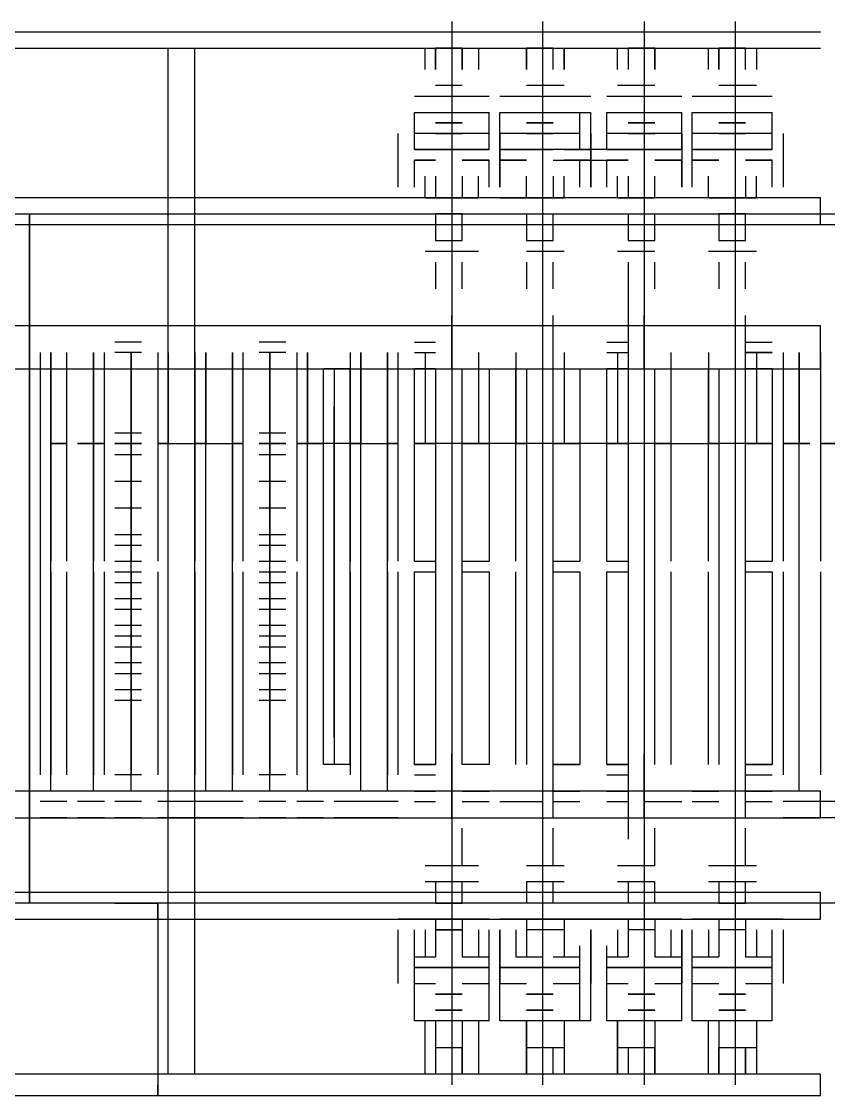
# Model space of a CAD drawing. Header units: millimetres. Extents: x 5 to 415, y 48 to 251.
# Drawn here: x 320.861 to 323.524, y 190.853 to 194.398 of the extents above; entities that cross this region are included whole.
import ezdxf

# ---------------------------------------------------------------- set-up
doc = ezdxf.new("R2010")
doc.units = ezdxf.units.MM
doc.layers.add('P', color=7, linetype='Continuous')

msp = doc.modelspace()

# ---------------------------------------------------------------- linework, layer by layer
at = {"layer": 'P'}
for points in [[(322.28, 194.398), (322.28, 190.888)], [(322.58, 194.398), (322.58, 190.888)], [(322.915, 194.398), (322.915, 190.888)], [(323.215, 194.398), (323.215, 190.888)], [(323.497, 194.363), (319.264, 194.363)], [(319.264, 194.31), (323.497, 194.31)], [(321.345, 190.923), (321.345, 194.31)], [(321.433, 190.923), (321.433, 194.31)], [(322.192, 194.239), (322.192, 194.31)], [(322.192, 194.239), (322.192, 194.31)], [(322.227, 194.31), (322.227, 194.239)], [(322.315, 194.31), (322.227, 194.31)], [(322.227, 194.31), (322.227, 194.239)], [(322.227, 194.239), (322.227, 194.31)], [(322.315, 194.239), (322.315, 194.31)], [(322.315, 194.239), (322.315, 194.31)], [(322.315, 194.239), (322.315, 194.31)], [(322.315, 194.31), (322.315, 194.239)], [(322.368, 194.31), (322.368, 194.239)], [(322.527, 194.31), (322.527, 194.239)], [(322.615, 194.31), (322.527, 194.31)], [(322.527, 194.31), (322.527, 194.239)], [(322.527, 194.239), (322.527, 194.31)], [(322.527, 194.239), (322.527, 194.31)], [(322.527, 194.239), (322.527, 194.31)], [(322.615, 194.239), (322.615, 194.31)], [(322.615, 194.239), (322.615, 194.31)], [(322.651, 194.239), (322.651, 194.31)], [(322.651, 194.31), (322.651, 194.239)], [(322.651, 194.31), (322.651, 194.239)], [(322.827, 194.239), (322.827, 194.31)], [(322.827, 194.239), (322.827, 194.31)], [(322.827, 194.239), (322.827, 194.31)], [(322.862, 194.31), (322.862, 194.239)], [(322.95, 194.31), (322.862, 194.31)], [(322.862, 194.31), (322.862, 194.239)], [(322.95, 194.239), (322.95, 194.31)], [(322.95, 194.239), (322.95, 194.31)], [(322.95, 194.239), (322.95, 194.31)], [(322.95, 194.31), (322.95, 194.239)], [(322.95, 194.31), (322.95, 194.239)], [(323.127, 194.239), (323.127, 194.31)], [(323.162, 194.31), (323.162, 194.239)], [(323.25, 194.31), (323.162, 194.31)], [(323.162, 194.31), (323.162, 194.239)], [(323.162, 194.239), (323.162, 194.31)], [(323.162, 194.239), (323.162, 194.31)], [(323.25, 194.239), (323.25, 194.31)], [(323.25, 194.239), (323.25, 194.31)], [(323.25, 194.239), (323.25, 194.31)], [(323.286, 194.31), (323.286, 194.239)], [(323.286, 194.31), (323.286, 194.239)], [(322.315, 194.187), (322.227, 194.187)], [(322.651, 194.187), (322.527, 194.187)], [(322.95, 194.187), (322.827, 194.187)], [(323.286, 194.187), (323.162, 194.187)], [(322.157, 194.151), (322.404, 194.151)], [(322.439, 194.151), (322.739, 194.151)], [(322.792, 194.151), (323.039, 194.151)], [(323.074, 194.151), (323.338, 194.151)], [(322.157, 193.975), (322.157, 194.098)], [(322.157, 193.975), (322.157, 194.098)], [(322.157, 194.098), (322.404, 194.098)], [(322.404, 193.975), (322.404, 194.098)], [(322.404, 193.975), (322.404, 194.098)], [(322.439, 193.975), (322.439, 194.098)], [(322.439, 193.975), (322.439, 194.098)], [(322.439, 194.098), (322.739, 194.098)], [(322.703, 193.975), (322.703, 194.098)], [(322.739, 193.975), (322.739, 194.098)], [(322.739, 193.975), (322.739, 194.098)], [(322.792, 193.975), (322.792, 194.098)], [(322.792, 194.098), (323.039, 194.098)], [(323.039, 193.975), (323.039, 194.098)], [(323.039, 193.975), (323.039, 194.098)], [(323.074, 193.975), (323.074, 194.098)], [(323.074, 193.975), (323.074, 194.098)], [(323.074, 194.098), (323.338, 194.098)], [(323.338, 193.975), (323.338, 194.098)], [(323.338, 193.975), (323.338, 194.098)], [(322.227, 194.063), (322.315, 194.063)], [(322.227, 194.063), (322.315, 194.063)], [(322.315, 194.063), (322.227, 194.063)], [(322.527, 194.063), (322.615, 194.063)], [(322.527, 194.063), (322.615, 194.063)], [(322.615, 194.063), (322.527, 194.063)], [(322.862, 194.063), (322.95, 194.063)], [(322.862, 194.063), (322.95, 194.063)], [(322.95, 194.063), (322.862, 194.063)], [(323.162, 194.063), (323.25, 194.063)], [(323.162, 194.063), (323.25, 194.063)], [(323.25, 194.063), (323.162, 194.063)], [(322.104, 193.851), (322.104, 194.028)], [(322.227, 194.028), (322.157, 194.028)], [(322.315, 194.028), (322.227, 194.028)], [(322.227, 194.028), (322.315, 194.028)], [(322.404, 194.028), (322.315, 194.028)], [(322.439, 193.851), (322.439, 194.028)], [(322.527, 194.028), (322.439, 194.028)], [(322.439, 194.028), (322.439, 193.851)], [(322.615, 194.028), (322.527, 194.028)], [(322.527, 194.028), (322.615, 194.028)], [(322.703, 194.028), (322.615, 194.028)], [(322.739, 193.851), (322.739, 194.028)], [(322.739, 194.028), (322.739, 193.851)], [(322.862, 194.028), (322.792, 194.028)], [(322.95, 194.028), (322.862, 194.028)], [(322.862, 194.028), (322.95, 194.028)], [(323.039, 194.028), (322.95, 194.028)], [(323.039, 194.028), (323.039, 193.851)], [(323.074, 193.851), (323.074, 194.028)], [(323.162, 194.028), (323.074, 194.028)], [(323.25, 194.028), (323.162, 194.028)], [(323.162, 194.028), (323.25, 194.028)], [(323.338, 194.028), (323.25, 194.028)], [(323.374, 194.028), (323.374, 193.851)], [(322.157, 193.975), (322.227, 193.975)], [(322.227, 193.975), (322.157, 193.975)], [(322.315, 193.975), (322.227, 193.975)], [(322.227, 193.975), (322.315, 193.975)], [(322.315, 193.975), (322.404, 193.975)], [(322.404, 193.975), (322.315, 193.975)], [(322.439, 193.975), (322.527, 193.975)], [(322.527, 193.975), (322.439, 193.975)], [(322.615, 193.975), (322.527, 193.975)], [(322.527, 193.975), (322.615, 193.975)], [(322.739, 193.975), (322.615, 193.975)], [(322.651, 193.975), (322.739, 193.975)], [(322.862, 193.975), (322.739, 193.975)], [(322.792, 193.975), (322.862, 193.975)], [(322.95, 193.975), (322.862, 193.975)], [(322.862, 193.975), (322.95, 193.975)], [(322.95, 193.975), (323.039, 193.975)], [(323.039, 193.975), (322.95, 193.975)], [(323.074, 193.975), (323.162, 193.975)], [(323.162, 193.975), (323.074, 193.975)], [(323.25, 193.975), (323.162, 193.975)], [(323.162, 193.975), (323.25, 193.975)], [(323.25, 193.975), (323.338, 193.975)], [(323.338, 193.975), (323.25, 193.975)], [(322.157, 193.851), (322.157, 193.94)], [(322.157, 193.851), (322.157, 193.94)], [(322.157, 193.94), (322.227, 193.94)], [(322.227, 193.94), (322.157, 193.94)], [(322.315, 193.94), (322.404, 193.94)], [(322.404, 193.94), (322.315, 193.94)], [(322.404, 193.851), (322.404, 193.94)], [(322.404, 193.851), (322.404, 193.94)], [(322.439, 193.851), (322.439, 193.94)], [(322.439, 193.851), (322.439, 193.94)], [(322.439, 193.94), (322.527, 193.94)], [(322.527, 193.94), (322.439, 193.94)], [(322.615, 193.94), (322.739, 193.94)], [(322.739, 193.94), (322.651, 193.94)], [(322.703, 193.851), (322.703, 193.94)], [(322.739, 193.851), (322.739, 193.94)], [(322.739, 193.94), (322.862, 193.94)], [(322.739, 193.851), (322.739, 193.94)], [(322.792, 193.851), (322.792, 193.94)], [(322.862, 193.94), (322.792, 193.94)], [(322.95, 193.94), (323.039, 193.94)], [(323.039, 193.94), (322.95, 193.94)], [(323.039, 193.851), (323.039, 193.94)], [(323.039, 193.851), (323.039, 193.94)], [(323.074, 193.851), (323.074, 193.94)], [(323.074, 193.851), (323.074, 193.94)], [(323.074, 193.94), (323.162, 193.94)], [(323.162, 193.94), (323.074, 193.94)], [(323.25, 193.94), (323.338, 193.94)], [(323.338, 193.94), (323.25, 193.94)], [(323.338, 193.851), (323.338, 193.94)], [(323.338, 193.851), (323.338, 193.94)], [(322.192, 193.816), (322.192, 193.887)], [(322.227, 193.887), (322.227, 193.816)], [(322.315, 193.887), (322.315, 193.816)], [(322.368, 193.816), (322.368, 193.887)], [(322.527, 193.816), (322.527, 193.887)], [(322.58, 193.887), (322.58, 193.816)], [(322.615, 193.887), (322.615, 193.816)], [(322.651, 193.816), (322.651, 193.887)], [(322.827, 193.816), (322.827, 193.887)], [(322.862, 193.887), (322.862, 193.816)], [(322.915, 193.887), (322.915, 193.816)], [(322.95, 193.816), (322.95, 193.887)], [(323.127, 193.816), (323.127, 193.887)], [(323.215, 193.887), (323.215, 193.816)], [(323.25, 193.887), (323.25, 193.816)], [(323.286, 193.816), (323.286, 193.887)], [(323.497, 193.816), (319.264, 193.816)], [(322.192, 193.816), (322.368, 193.816)], [(322.315, 193.816), (322.227, 193.816)], [(322.439, 193.816), (322.527, 193.816)], [(322.527, 193.816), (322.651, 193.816)], [(322.827, 193.816), (322.95, 193.816)], [(323.039, 193.816), (322.95, 193.816)], [(323.127, 193.816), (323.286, 193.816)], [(323.497, 193.728), (323.497, 193.816)], [(319.14, 193.763), (320.887, 193.763)], [(320.887, 191.488), (320.887, 193.763)], [(320.887, 193.763), (323.638, 193.763)], [(320.887, 193.763), (320.887, 191.488)], [(322.104, 193.763), (322.404, 193.763)], [(322.227, 193.763), (322.227, 193.675)], [(322.227, 193.763), (322.315, 193.763)], [(322.315, 193.763), (322.227, 193.763)], [(322.227, 193.763), (322.315, 193.763)], [(322.315, 193.675), (322.315, 193.763)], [(322.439, 193.763), (322.739, 193.763)], [(322.527, 193.763), (322.527, 193.675)], [(322.615, 193.675), (322.615, 193.763)], [(322.739, 193.763), (323.039, 193.763)], [(322.862, 193.763), (322.862, 193.675)], [(322.95, 193.675), (322.95, 193.763)], [(323.074, 193.763), (323.374, 193.763)], [(323.162, 193.763), (323.162, 193.675)], [(323.162, 193.763), (323.25, 193.763)], [(323.25, 193.763), (323.162, 193.763)], [(323.25, 193.675), (323.25, 193.763)], [(319.264, 193.728), (323.497, 193.728)], [(320.887, 191.488), (320.887, 193.728)], [(320.887, 193.728), (323.638, 193.728)], [(322.227, 193.675), (322.315, 193.675)], [(322.527, 193.675), (322.615, 193.675)], [(322.862, 193.675), (322.95, 193.675)], [(323.162, 193.675), (323.25, 193.675)], [(322.192, 193.64), (322.368, 193.64)], [(322.192, 193.64), (322.368, 193.64)], [(322.227, 193.64), (322.315, 193.64)], [(322.527, 193.64), (322.651, 193.64)], [(322.527, 193.64), (322.651, 193.64)], [(322.527, 193.64), (322.615, 193.64)], [(322.827, 193.64), (322.95, 193.64)], [(322.827, 193.64), (322.95, 193.64)], [(322.862, 193.64), (322.95, 193.64)], [(323.127, 193.64), (323.286, 193.64)], [(323.127, 193.64), (323.286, 193.64)], [(323.162, 193.64), (323.25, 193.64)], [(322.227, 193.604), (322.227, 193.516)], [(322.315, 193.516), (322.315, 193.604)], [(322.527, 193.604), (322.527, 193.516)], [(322.615, 193.516), (322.615, 193.604)], [(322.862, 193.604), (322.862, 193.516)], [(322.95, 193.516), (322.95, 193.604)], [(323.162, 193.604), (323.162, 193.516)], [(323.25, 193.516), (323.25, 193.604)], [(322.28, 193.516), (322.28, 193.428)], [(322.58, 193.516), (322.58, 193.428)], [(322.862, 193.516), (322.862, 193.428)], [(323.215, 193.516), (323.215, 193.428)], [(322.28, 193.252), (322.28, 193.428)], [(322.28, 193.428), (322.28, 193.252)], [(322.58, 193.428), (322.58, 193.252)], [(322.615, 193.252), (322.615, 193.428)], [(322.862, 193.428), (322.862, 193.252)], [(322.915, 193.252), (322.915, 193.428)], [(323.215, 193.428), (323.215, 193.252)], [(323.25, 193.252), (323.25, 193.428)], [(323.497, 193.393), (319.264, 193.393)], [(323.497, 193.252), (323.497, 193.393)], [(321.257, 193.34), (321.169, 193.34)], [(321.733, 193.34), (321.645, 193.34)], [(322.157, 193.34), (322.227, 193.34)], [(322.792, 193.34), (322.862, 193.34)], [(323.25, 193.34), (323.338, 193.34)], [(320.887, 193.305), (320.887, 191.911)], [(320.922, 193.305), (320.922, 191.911)], [(320.957, 193.305), (320.957, 192.617)], [(320.957, 191.858), (320.957, 193.305)], [(320.957, 193.305), (320.957, 193.005)], [(321.01, 192.617), (321.01, 193.305)], [(321.098, 193.305), (321.098, 192.617)], [(321.098, 191.858), (321.098, 193.305)], [(321.098, 193.305), (321.098, 193.005)], [(321.098, 193.305), (321.098, 193.005)], [(321.134, 192.617), (321.134, 193.305)], [(321.257, 193.305), (321.169, 193.305)], [(321.222, 193.305), (321.222, 192.617)], [(321.222, 192.617), (321.222, 193.305)], [(321.222, 191.858), (321.222, 193.305)], [(321.222, 193.305), (321.222, 193.005)], [(321.222, 193.305), (321.222, 193.005)], [(321.31, 193.305), (321.31, 192.617)], [(321.345, 192.617), (321.345, 193.305)], [(321.345, 191.858), (321.345, 193.305)], [(321.345, 193.305), (321.345, 193.005)], [(321.345, 193.305), (321.345, 193.005)], [(321.433, 193.305), (321.433, 192.617)], [(321.469, 192.617), (321.469, 193.305)], [(321.469, 191.858), (321.469, 193.305)], [(321.469, 193.305), (321.469, 193.005)], [(321.469, 193.305), (321.469, 193.005)], [(321.557, 193.305), (321.557, 192.617)], [(321.557, 191.858), (321.557, 193.305)], [(321.557, 193.305), (321.557, 193.005)], [(321.557, 193.305), (321.557, 193.005)], [(321.592, 192.617), (321.592, 193.305)], [(321.733, 193.305), (321.645, 193.305)], [(321.68, 193.305), (321.68, 192.617)], [(321.68, 192.617), (321.68, 193.305)], [(321.68, 191.858), (321.68, 193.305)], [(321.68, 193.305), (321.68, 193.005)], [(321.68, 193.305), (321.68, 193.005)], [(321.769, 193.305), (321.769, 192.617)], [(321.804, 192.617), (321.804, 193.305)], [(321.804, 191.858), (321.804, 193.305)], [(321.804, 193.305), (321.804, 193.005)], [(321.804, 193.305), (321.804, 193.005)], [(321.945, 193.305), (321.945, 192.617)], [(321.98, 192.617), (321.98, 193.305)], [(321.98, 191.858), (321.98, 193.305)], [(321.98, 193.305), (321.98, 193.005)], [(321.98, 193.305), (321.98, 193.005)], [(322.068, 193.305), (322.068, 192.617)], [(322.068, 191.858), (322.068, 193.305)], [(322.068, 193.305), (322.068, 193.005)], [(322.068, 193.305), (322.068, 193.005)], [(322.104, 192.617), (322.104, 193.305)], [(322.157, 193.305), (322.227, 193.305)], [(322.192, 193.305), (322.192, 193.005)], [(322.192, 193.305), (322.192, 193.005)], [(322.368, 193.305), (322.368, 193.005)], [(322.368, 193.305), (322.368, 193.005)], [(322.492, 193.305), (322.492, 193.005)], [(322.492, 193.305), (322.492, 193.005)], [(322.651, 193.305), (322.651, 193.005)], [(322.651, 193.305), (322.651, 193.005)], [(322.792, 193.305), (322.862, 193.305)], [(322.827, 193.305), (322.827, 193.005)], [(322.827, 193.305), (322.827, 193.005)], [(323.003, 193.305), (323.003, 193.005)], [(323.003, 193.305), (323.003, 193.005)], [(323.127, 193.305), (323.127, 193.005)], [(323.127, 193.305), (323.127, 193.005)], [(323.25, 193.305), (323.338, 193.305)], [(323.338, 193.305), (323.25, 193.305)], [(323.25, 193.305), (323.338, 193.305)], [(323.286, 193.305), (323.286, 193.005)], [(323.286, 193.305), (323.286, 193.005)], [(323.374, 193.305), (323.374, 192.617)], [(323.427, 192.617), (323.427, 193.305)], [(323.427, 191.858), (323.427, 193.305)], [(323.427, 193.305), (323.427, 193.005)], [(323.427, 193.305), (323.427, 193.005)], [(323.497, 193.305), (323.497, 192.617)], [(319.264, 193.252), (323.497, 193.252)], [(320.922, 193.252), (320.922, 191.946)], [(321.945, 193.252), (321.857, 193.252)], [(321.857, 191.946), (321.857, 193.252)], [(321.892, 193.252), (321.892, 191.946)], [(321.892, 193.252), (321.892, 191.946)], [(321.945, 191.946), (321.945, 193.252)], [(322.157, 192.617), (322.157, 193.252)], [(322.227, 193.252), (322.157, 193.252)], [(322.227, 193.252), (322.227, 192.617)], [(322.227, 193.252), (322.227, 191.982)], [(322.315, 192.617), (322.315, 193.252)], [(322.315, 193.252), (322.404, 193.252)], [(322.315, 191.982), (322.315, 193.252)], [(322.404, 193.252), (322.404, 192.617)], [(322.492, 192.617), (322.492, 193.252)], [(322.527, 193.252), (322.527, 192.617)], [(322.527, 193.252), (322.527, 191.982)], [(322.615, 192.617), (322.615, 193.252)], [(322.615, 191.982), (322.615, 193.252)], [(322.703, 193.252), (322.703, 192.617)], [(322.792, 192.617), (322.792, 193.252)], [(322.792, 193.252), (322.862, 193.252)], [(322.862, 193.252), (322.792, 193.252)], [(322.862, 193.252), (322.862, 192.617)], [(322.862, 193.252), (322.862, 191.982)], [(322.95, 192.617), (322.95, 193.252)], [(322.95, 191.982), (322.95, 193.252)], [(323.003, 193.252), (323.003, 192.617)], [(323.127, 192.617), (323.127, 193.252)], [(323.162, 193.252), (323.162, 192.617)], [(323.162, 193.252), (323.162, 191.982)], [(323.25, 192.617), (323.25, 193.252)], [(323.25, 193.252), (323.338, 193.252)], [(323.338, 193.252), (323.25, 193.252)], [(323.25, 191.982), (323.25, 193.252)], [(323.338, 193.252), (323.338, 192.617)], [(321.892, 192.035), (321.892, 193.128)], [(321.892, 193.128), (321.892, 192.035)], [(321.169, 193.04), (321.257, 193.04)], [(321.169, 193.04), (321.257, 193.04)], [(321.645, 193.04), (321.733, 193.04)], [(321.645, 193.04), (321.733, 193.04)], [(321.01, 193.005), (320.957, 193.005)], [(320.957, 193.005), (321.01, 193.005)], [(321.045, 193.005), (321.098, 193.005)], [(321.098, 193.005), (321.045, 193.005)], [(321.134, 193.005), (321.098, 193.005)], [(321.098, 193.005), (321.134, 193.005)], [(321.169, 193.005), (321.222, 193.005)], [(321.222, 193.005), (321.169, 193.005)], [(321.257, 193.005), (321.222, 193.005)], [(321.222, 193.005), (321.257, 193.005)], [(321.31, 193.005), (321.345, 193.005)], [(321.345, 193.005), (321.31, 193.005)], [(321.345, 193.005), (321.433, 193.005)], [(321.345, 193.005), (321.345, 193.005)], [(321.345, 193.005), (321.345, 193.005)], [(321.433, 193.005), (321.469, 193.005)], [(321.469, 193.005), (321.433, 193.005)], [(321.469, 193.005), (321.557, 193.005)], [(321.469, 193.005), (321.469, 193.005)], [(321.469, 193.005), (321.469, 193.005)], [(321.592, 193.005), (321.557, 193.005)], [(321.557, 193.005), (321.592, 193.005)], [(321.557, 193.005), (321.557, 193.005)], [(321.557, 193.005), (321.557, 193.005)], [(321.645, 193.005), (321.68, 193.005)], [(321.68, 193.005), (321.645, 193.005)], [(321.733, 193.005), (321.68, 193.005)], [(321.68, 193.005), (321.733, 193.005)], [(321.769, 193.005), (321.804, 193.005)], [(321.804, 193.005), (321.769, 193.005)], [(321.857, 193.005), (321.804, 193.005)], [(321.804, 193.005), (321.857, 193.005)], [(321.945, 193.005), (321.857, 193.005)], [(321.945, 193.005), (321.98, 193.005)], [(321.98, 193.005), (321.945, 193.005)], [(321.98, 193.005), (322.068, 193.005)], [(321.98, 193.005), (321.98, 193.005)], [(321.98, 193.005), (321.98, 193.005)], [(322.104, 193.005), (322.068, 193.005)], [(322.068, 193.005), (322.104, 193.005)], [(322.068, 193.005), (322.068, 193.005)], [(322.068, 193.005), (322.068, 193.005)], [(322.157, 193.005), (322.192, 193.005)], [(322.192, 193.005), (322.157, 193.005)], [(322.227, 193.005), (322.192, 193.005)], [(322.192, 193.005), (322.227, 193.005)], [(322.315, 193.005), (322.227, 193.005)], [(322.315, 193.005), (322.368, 193.005)], [(322.368, 193.005), (322.315, 193.005)], [(322.404, 193.005), (322.368, 193.005)], [(322.368, 193.005), (322.404, 193.005)], [(322.492, 193.005), (322.404, 193.005)], [(322.527, 193.005), (322.492, 193.005)], [(322.492, 193.005), (322.527, 193.005)], [(322.492, 193.005), (322.492, 193.005)], [(322.492, 193.005), (322.492, 193.005)], [(322.615, 193.005), (322.527, 193.005)], [(322.615, 193.005), (322.651, 193.005)], [(322.651, 193.005), (322.615, 193.005)], [(322.703, 193.005), (322.651, 193.005)], [(322.651, 193.005), (322.703, 193.005)], [(322.792, 193.005), (322.703, 193.005)], [(322.792, 193.005), (322.827, 193.005)], [(322.827, 193.005), (322.792, 193.005)], [(322.862, 193.005), (322.827, 193.005)], [(322.827, 193.005), (322.862, 193.005)], [(322.95, 193.005), (322.862, 193.005)], [(322.95, 193.005), (323.003, 193.005)], [(323.003, 193.005), (322.95, 193.005)], [(323.003, 193.005), (323.127, 193.005)], [(323.003, 193.005), (323.003, 193.005)], [(323.003, 193.005), (323.003, 193.005)], [(323.162, 193.005), (323.127, 193.005)], [(323.127, 193.005), (323.162, 193.005)], [(323.127, 193.005), (323.127, 193.005)], [(323.127, 193.005), (323.127, 193.005)], [(323.25, 193.005), (323.162, 193.005)], [(323.25, 193.005), (323.286, 193.005)], [(323.286, 193.005), (323.25, 193.005)], [(323.338, 193.005), (323.286, 193.005)], [(323.286, 193.005), (323.338, 193.005)], [(323.374, 193.005), (323.427, 193.005)], [(323.427, 193.005), (323.374, 193.005)], [(323.462, 193.005), (323.427, 193.005)], [(323.427, 193.005), (323.462, 193.005)], [(323.497, 193.005), (323.55, 193.005)], [(323.55, 193.005), (323.497, 193.005)], [(321.169, 192.969), (321.257, 192.969)], [(321.169, 192.969), (321.257, 192.969)], [(321.645, 192.969), (321.733, 192.969)], [(321.645, 192.969), (321.733, 192.969)], [(321.169, 192.881), (321.257, 192.881)], [(321.169, 192.881), (321.257, 192.881)], [(321.645, 192.881), (321.733, 192.881)], [(321.645, 192.881), (321.733, 192.881)], [(321.169, 192.793), (321.257, 192.793)], [(321.169, 192.793), (321.257, 192.793)], [(321.645, 192.793), (321.733, 192.793)], [(321.645, 192.793), (321.733, 192.793)], [(321.169, 192.705), (321.257, 192.705)], [(321.645, 192.705), (321.733, 192.705)], [(321.169, 192.67), (321.257, 192.67)], [(321.645, 192.67), (321.733, 192.67)], [(321.169, 192.617), (321.257, 192.617)], [(321.645, 192.617), (321.733, 192.617)], [(322.157, 192.617), (322.227, 192.617)], [(322.315, 192.617), (322.404, 192.617)], [(322.615, 192.617), (322.703, 192.617)], [(322.792, 192.617), (322.862, 192.617)], [(323.25, 192.617), (323.338, 192.617)], [(320.957, 192.581), (320.957, 191.911)], [(321.01, 191.911), (321.01, 192.581)], [(321.098, 192.581), (321.098, 191.911)], [(321.134, 191.911), (321.134, 192.581)], [(321.169, 192.581), (321.257, 192.581)], [(321.222, 192.581), (321.222, 191.911)], [(321.222, 191.911), (321.222, 192.581)], [(321.31, 192.581), (321.31, 191.911)], [(321.345, 191.911), (321.345, 192.581)], [(321.433, 192.581), (321.433, 191.911)], [(321.469, 191.911), (321.469, 192.581)], [(321.557, 192.581), (321.557, 191.911)], [(321.592, 191.911), (321.592, 192.581)], [(321.645, 192.581), (321.733, 192.581)], [(321.68, 192.581), (321.68, 191.911)], [(321.68, 191.911), (321.68, 192.581)], [(321.769, 192.581), (321.769, 191.911)], [(321.804, 191.911), (321.804, 192.581)], [(321.945, 192.581), (321.945, 191.911)], [(321.98, 191.911), (321.98, 192.581)], [(322.068, 192.581), (322.068, 191.911)], [(322.104, 191.911), (322.104, 192.581)], [(322.157, 191.946), (322.157, 192.581)], [(322.157, 192.581), (322.227, 192.581)], [(322.227, 192.581), (322.227, 191.946)], [(322.315, 191.946), (322.315, 192.581)], [(322.315, 192.581), (322.404, 192.581)], [(322.404, 192.581), (322.404, 191.946)], [(322.492, 191.946), (322.492, 192.581)], [(322.527, 192.581), (322.527, 191.946)], [(322.615, 191.946), (322.615, 192.581)], [(322.615, 192.581), (322.703, 192.581)], [(322.703, 192.581), (322.703, 191.946)], [(322.792, 191.946), (322.792, 192.581)], [(322.792, 192.581), (322.862, 192.581)], [(322.862, 192.581), (322.862, 191.946)], [(322.95, 191.946), (322.95, 192.581)], [(323.003, 192.581), (323.003, 191.946)], [(323.127, 191.946), (323.127, 192.581)], [(323.162, 192.581), (323.162, 191.946)], [(323.25, 191.946), (323.25, 192.581)], [(323.25, 192.581), (323.338, 192.581)], [(323.338, 192.581), (323.338, 191.946)], [(323.374, 192.581), (323.374, 191.911)], [(323.427, 191.911), (323.427, 192.581)], [(323.497, 192.581), (323.497, 191.911)], [(321.169, 192.546), (321.257, 192.546)], [(321.645, 192.546), (321.733, 192.546)], [(321.169, 192.493), (321.257, 192.493)], [(321.645, 192.493), (321.733, 192.493)], [(321.169, 192.458), (321.257, 192.458)], [(321.645, 192.458), (321.733, 192.458)], [(321.169, 192.405), (321.257, 192.405)], [(321.645, 192.405), (321.733, 192.405)], [(321.169, 192.37), (321.257, 192.37)], [(321.645, 192.37), (321.733, 192.37)], [(321.169, 192.334), (321.257, 192.334)], [(321.645, 192.334), (321.733, 192.334)], [(321.169, 192.282), (321.257, 192.282)], [(321.645, 192.282), (321.733, 192.282)], [(321.169, 192.246), (321.257, 192.246)], [(321.645, 192.246), (321.733, 192.246)], [(321.169, 192.193), (321.257, 192.193)], [(321.645, 192.193), (321.733, 192.193)], [(321.169, 192.158), (321.257, 192.158)], [(321.645, 192.158), (321.733, 192.158)], [(322.28, 191.982), (322.28, 191.77)], [(322.28, 191.77), (322.28, 191.982)], [(322.58, 191.982), (322.58, 191.77)], [(322.615, 191.77), (322.615, 191.982)], [(322.862, 191.982), (322.862, 191.77)], [(322.915, 191.77), (322.915, 191.982)], [(323.215, 191.982), (323.215, 191.77)], [(323.25, 191.77), (323.25, 191.982)], [(321.945, 191.946), (321.857, 191.946)], [(322.227, 191.946), (322.157, 191.946)], [(322.157, 191.946), (322.227, 191.946)], [(322.404, 191.946), (322.315, 191.946)], [(322.703, 191.946), (322.615, 191.946)], [(322.615, 191.946), (322.703, 191.946)], [(322.862, 191.946), (322.792, 191.946)], [(322.792, 191.946), (322.862, 191.946)], [(323.338, 191.946), (323.25, 191.946)], [(323.25, 191.946), (323.338, 191.946)], [(323.338, 191.946), (323.25, 191.946)], [(323.25, 191.946), (323.338, 191.946)], [(321.257, 191.911), (321.169, 191.911)], [(321.257, 191.911), (321.169, 191.911)], [(321.733, 191.911), (321.645, 191.911)], [(321.733, 191.911), (321.645, 191.911)], [(322.157, 191.911), (322.227, 191.911)], [(322.157, 191.911), (322.227, 191.911)], [(322.792, 191.911), (322.862, 191.911)], [(322.792, 191.911), (322.862, 191.911)], [(323.25, 191.911), (323.338, 191.911)], [(323.25, 191.911), (323.338, 191.911)], [(323.497, 191.858), (319.264, 191.858)], [(321.01, 191.858), (320.922, 191.858)], [(321.134, 191.858), (321.045, 191.858)], [(321.257, 191.858), (321.169, 191.858)], [(321.381, 191.858), (321.31, 191.858)], [(321.592, 191.858), (321.522, 191.858)], [(321.733, 191.858), (321.645, 191.858)], [(321.857, 191.858), (321.769, 191.858)], [(322.104, 191.858), (322.016, 191.858)], [(322.157, 191.858), (322.227, 191.858)], [(322.315, 191.858), (322.404, 191.858)], [(322.615, 191.858), (322.703, 191.858)], [(322.792, 191.858), (322.862, 191.858)], [(323.074, 191.858), (323.162, 191.858)], [(323.25, 191.858), (323.338, 191.858)], [(323.462, 191.858), (323.374, 191.858)], [(323.497, 191.77), (323.497, 191.858)], [(321.01, 191.823), (320.922, 191.823)], [(321.134, 191.823), (321.045, 191.823)], [(321.257, 191.823), (321.169, 191.823)], [(321.381, 191.823), (321.31, 191.823)], [(321.522, 191.823), (321.381, 191.823)], [(321.592, 191.823), (321.522, 191.823)], [(321.733, 191.823), (321.645, 191.823)], [(321.857, 191.823), (321.769, 191.823)], [(322.016, 191.823), (321.892, 191.823)], [(322.104, 191.823), (322.016, 191.823)], [(322.157, 191.823), (322.227, 191.823)], [(322.315, 191.823), (322.404, 191.823)], [(322.439, 191.823), (322.58, 191.823)], [(322.615, 191.823), (322.703, 191.823)], [(322.792, 191.823), (322.862, 191.823)], [(322.915, 191.823), (323.039, 191.823)], [(323.074, 191.823), (323.162, 191.823)], [(323.25, 191.823), (323.338, 191.823)], [(323.462, 191.823), (323.374, 191.823)], [(323.585, 191.823), (323.462, 191.823)], [(319.264, 191.77), (323.497, 191.77)], [(321.01, 191.77), (320.922, 191.77)], [(321.134, 191.77), (321.045, 191.77)], [(321.257, 191.77), (321.169, 191.77)], [(321.381, 191.77), (321.31, 191.77)], [(321.522, 191.77), (321.381, 191.77)], [(321.592, 191.77), (321.522, 191.77)], [(321.733, 191.77), (321.645, 191.77)], [(321.857, 191.77), (321.769, 191.77)], [(322.016, 191.77), (321.892, 191.77)], [(322.104, 191.77), (322.016, 191.77)], [(322.157, 191.77), (322.227, 191.77)], [(322.28, 191.77), (322.28, 191.699)], [(322.315, 191.77), (322.404, 191.77)], [(322.439, 191.77), (322.58, 191.77)], [(322.58, 191.77), (322.58, 191.699)], [(322.615, 191.77), (322.703, 191.77)], [(322.792, 191.77), (322.862, 191.77)], [(322.862, 191.77), (322.862, 191.699)], [(322.915, 191.77), (323.039, 191.77)], [(323.074, 191.77), (323.162, 191.77)], [(323.215, 191.77), (323.215, 191.699)], [(323.25, 191.77), (323.338, 191.77)], [(323.462, 191.77), (323.374, 191.77)], [(323.585, 191.77), (323.462, 191.77)], [(322.315, 191.611), (322.315, 191.735)], [(322.615, 191.611), (322.615, 191.735)], [(322.95, 191.611), (322.95, 191.735)], [(323.25, 191.611), (323.25, 191.735)], [(322.368, 191.611), (322.192, 191.611)], [(322.651, 191.611), (322.527, 191.611)], [(322.95, 191.611), (322.827, 191.611)], [(323.286, 191.611), (323.127, 191.611)], [(322.368, 191.558), (322.192, 191.558)], [(322.227, 191.558), (322.227, 191.488)], [(322.315, 191.558), (322.227, 191.558)], [(322.315, 191.558), (322.227, 191.558)], [(322.315, 191.488), (322.315, 191.558)], [(322.527, 191.558), (322.527, 191.488)], [(322.651, 191.558), (322.527, 191.558)], [(322.615, 191.558), (322.527, 191.558)], [(322.615, 191.558), (322.527, 191.558)], [(322.615, 191.488), (322.615, 191.558)], [(322.95, 191.558), (322.827, 191.558)], [(322.862, 191.558), (322.862, 191.488)], [(322.95, 191.558), (322.862, 191.558)], [(322.95, 191.558), (322.862, 191.558)], [(322.95, 191.488), (322.95, 191.558)], [(323.286, 191.558), (323.127, 191.558)], [(323.162, 191.558), (323.162, 191.488)], [(323.25, 191.558), (323.162, 191.558)], [(323.25, 191.558), (323.162, 191.558)], [(323.25, 191.488), (323.25, 191.558)], [(323.497, 191.523), (319.264, 191.523)], [(323.497, 191.435), (323.497, 191.523)], [(320.887, 191.488), (319.14, 191.488)], [(323.638, 191.488), (320.887, 191.488)], [(323.638, 191.488), (320.887, 191.488)], [(321.169, 191.488), (321.31, 191.488)], [(321.31, 191.435), (321.31, 191.488)], [(321.31, 191.488), (321.31, 191.435)], [(322.315, 191.488), (322.227, 191.488)], [(322.227, 191.488), (322.315, 191.488)], [(322.315, 191.488), (322.227, 191.488)], [(323.25, 191.488), (323.162, 191.488)], [(323.162, 191.488), (323.25, 191.488)], [(319.264, 191.435), (323.497, 191.435)], [(321.31, 191.435), (321.31, 190.888)], [(322.404, 191.435), (322.104, 191.435)], [(322.157, 191.435), (322.227, 191.435)], [(322.227, 191.435), (322.227, 191.311)], [(322.315, 191.435), (322.315, 191.311)], [(322.404, 191.435), (322.315, 191.435)], [(322.739, 191.435), (322.439, 191.435)], [(322.527, 191.435), (322.527, 191.311)], [(322.651, 191.435), (322.651, 191.311)], [(323.039, 191.435), (322.739, 191.435)], [(322.862, 191.435), (322.862, 191.311)], [(322.95, 191.435), (322.95, 191.311)], [(323.074, 191.435), (323.162, 191.435)], [(323.374, 191.435), (323.074, 191.435)], [(323.162, 191.435), (323.162, 191.311)], [(323.25, 191.435), (323.25, 191.311)], [(323.338, 191.435), (323.25, 191.435)], [(322.104, 191.223), (322.104, 191.4)], [(322.157, 191.1), (322.157, 191.4)], [(322.192, 191.4), (322.192, 191.311)], [(322.227, 191.4), (322.315, 191.4)], [(322.315, 191.4), (322.227, 191.4)], [(322.368, 191.4), (322.368, 191.311)], [(322.404, 191.1), (322.404, 191.4)], [(322.439, 191.1), (322.439, 191.4)], [(322.439, 191.223), (322.439, 191.4)], [(322.439, 191.4), (322.439, 191.223)], [(322.492, 191.4), (322.492, 191.311)], [(322.651, 191.4), (322.527, 191.4)], [(322.651, 191.4), (322.651, 191.311)], [(322.739, 191.1), (322.739, 191.4)], [(322.739, 191.223), (322.739, 191.4)], [(322.739, 191.1), (322.739, 191.4)], [(322.739, 191.4), (322.739, 191.223)], [(322.827, 191.4), (322.827, 191.311)], [(322.95, 191.4), (322.862, 191.4)], [(323.003, 191.4), (323.003, 191.311)], [(323.039, 191.1), (323.039, 191.4)], [(323.039, 191.4), (323.039, 191.223)], [(323.074, 191.1), (323.074, 191.4)], [(323.074, 191.223), (323.074, 191.4)], [(323.127, 191.4), (323.127, 191.311)], [(323.25, 191.4), (323.162, 191.4)], [(323.286, 191.4), (323.286, 191.311)], [(323.338, 191.1), (323.338, 191.4)], [(323.374, 191.4), (323.374, 191.223)], [(322.157, 191.1), (322.157, 191.347)], [(322.404, 191.1), (322.404, 191.347)], [(322.439, 191.1), (322.439, 191.347)], [(322.703, 191.1), (322.703, 191.347)], [(322.792, 191.1), (322.792, 191.347)], [(323.039, 191.1), (323.039, 191.347)], [(323.074, 191.1), (323.074, 191.347)], [(323.338, 191.1), (323.338, 191.347)], [(322.157, 191.311), (322.227, 191.311)], [(322.315, 191.311), (322.404, 191.311)], [(322.492, 191.311), (322.58, 191.311)], [(322.615, 191.311), (322.703, 191.311)], [(322.792, 191.311), (322.862, 191.311)], [(322.95, 191.311), (323.039, 191.311)], [(323.074, 191.311), (323.162, 191.311)], [(323.25, 191.311), (323.338, 191.311)], [(322.227, 191.276), (322.157, 191.276)], [(322.227, 191.276), (322.157, 191.276)], [(322.157, 191.276), (322.227, 191.276)], [(322.227, 191.276), (322.315, 191.276)], [(322.315, 191.276), (322.227, 191.276)], [(322.404, 191.276), (322.315, 191.276)], [(322.404, 191.276), (322.315, 191.276)], [(322.315, 191.276), (322.404, 191.276)], [(322.58, 191.276), (322.439, 191.276)], [(322.439, 191.276), (322.58, 191.276)], [(322.58, 191.276), (322.492, 191.276)], [(322.527, 191.276), (322.615, 191.276)], [(322.615, 191.276), (322.527, 191.276)], [(322.703, 191.276), (322.615, 191.276)], [(322.703, 191.276), (322.615, 191.276)], [(322.615, 191.276), (322.703, 191.276)], [(322.862, 191.276), (322.792, 191.276)], [(322.862, 191.276), (322.792, 191.276)], [(322.792, 191.276), (322.862, 191.276)], [(322.862, 191.276), (322.95, 191.276)], [(322.95, 191.276), (322.862, 191.276)], [(323.039, 191.276), (322.915, 191.276)], [(322.915, 191.276), (323.039, 191.276)], [(323.039, 191.276), (322.95, 191.276)], [(323.162, 191.276), (323.074, 191.276)], [(323.162, 191.276), (323.074, 191.276)], [(323.074, 191.276), (323.162, 191.276)], [(323.162, 191.276), (323.25, 191.276)], [(323.25, 191.276), (323.162, 191.276)], [(323.338, 191.276), (323.25, 191.276)], [(323.338, 191.276), (323.25, 191.276)], [(323.25, 191.276), (323.338, 191.276)], [(322.157, 191.223), (322.227, 191.223)], [(322.315, 191.223), (322.404, 191.223)], [(322.439, 191.223), (322.527, 191.223)], [(322.615, 191.223), (322.703, 191.223)], [(322.792, 191.223), (322.862, 191.223)], [(322.95, 191.223), (323.039, 191.223)], [(323.074, 191.223), (323.162, 191.223)], [(323.25, 191.223), (323.338, 191.223)], [(322.227, 191.188), (322.315, 191.188)], [(322.315, 191.188), (322.227, 191.188)], [(322.315, 191.188), (322.227, 191.188)], [(322.527, 191.188), (322.615, 191.188)], [(322.615, 191.188), (322.527, 191.188)], [(322.615, 191.188), (322.527, 191.188)], [(322.862, 191.188), (322.95, 191.188)], [(322.95, 191.188), (322.862, 191.188)], [(322.95, 191.188), (322.862, 191.188)], [(323.162, 191.188), (323.25, 191.188)], [(323.25, 191.188), (323.162, 191.188)], [(323.25, 191.188), (323.162, 191.188)], [(322.315, 191.135), (322.227, 191.135)], [(322.227, 191.135), (322.315, 191.135)], [(322.615, 191.135), (322.527, 191.135)], [(322.527, 191.135), (322.615, 191.135)], [(322.95, 191.135), (322.862, 191.135)], [(322.862, 191.135), (322.95, 191.135)], [(323.25, 191.135), (323.162, 191.135)], [(323.162, 191.135), (323.25, 191.135)], [(322.404, 191.1), (322.157, 191.1)], [(322.404, 191.1), (322.157, 191.1)], [(322.192, 191.012), (322.192, 191.1)], [(322.227, 191.1), (322.227, 191.012)], [(322.315, 191.1), (322.227, 191.1)], [(322.315, 191.1), (322.315, 191.012)], [(322.368, 191.1), (322.368, 191.012)], [(322.739, 191.1), (322.439, 191.1)], [(322.739, 191.1), (322.439, 191.1)], [(322.527, 191.1), (322.527, 191.012)], [(322.651, 191.1), (322.527, 191.1)], [(322.527, 191.012), (322.527, 191.1)], [(322.651, 191.1), (322.651, 191.012)], [(322.651, 191.1), (322.651, 191.012)], [(323.039, 191.1), (322.792, 191.1)], [(323.039, 191.1), (322.792, 191.1)], [(322.827, 191.1), (322.827, 191.012)], [(322.95, 191.1), (322.827, 191.1)], [(322.827, 191.012), (322.827, 191.1)], [(322.95, 191.1), (322.95, 191.012)], [(322.95, 191.1), (322.95, 191.012)], [(323.338, 191.1), (323.074, 191.1)], [(323.338, 191.1), (323.074, 191.1)], [(323.127, 191.012), (323.127, 191.1)], [(323.162, 191.1), (323.162, 191.012)], [(323.286, 191.1), (323.162, 191.1)], [(323.286, 191.1), (323.286, 191.012)], [(323.286, 191.1), (323.286, 191.012)], [(322.192, 190.923), (322.192, 191.012)], [(322.192, 190.923), (322.192, 191.012)], [(322.227, 191.012), (322.315, 191.012)], [(322.227, 191.012), (322.227, 190.923)], [(322.227, 191.012), (322.227, 190.923)], [(322.227, 191.012), (322.227, 190.923)], [(322.315, 190.923), (322.315, 191.012)], [(322.315, 190.923), (322.315, 191.012)], [(322.315, 191.012), (322.315, 190.923)], [(322.315, 191.012), (322.315, 190.923)], [(322.368, 191.012), (322.368, 190.923)], [(322.527, 191.012), (322.651, 191.012)], [(322.527, 191.012), (322.527, 190.923)], [(322.527, 191.012), (322.527, 190.923)], [(322.527, 191.012), (322.527, 190.923)], [(322.527, 190.923), (322.527, 191.012)], [(322.527, 190.923), (322.527, 191.012)], [(322.615, 190.923), (322.615, 191.012)], [(322.615, 190.923), (322.615, 191.012)], [(322.651, 191.012), (322.651, 190.923)], [(322.651, 191.012), (322.651, 190.923)], [(322.651, 191.012), (322.651, 190.923)], [(322.827, 191.012), (322.95, 191.012)], [(322.827, 191.012), (322.827, 190.923)], [(322.827, 190.923), (322.827, 191.012)], [(322.827, 190.923), (322.827, 191.012)], [(322.862, 191.012), (322.862, 190.923)], [(322.862, 191.012), (322.862, 190.923)], [(322.95, 190.923), (322.95, 191.012)], [(322.95, 190.923), (322.95, 191.012)], [(322.95, 191.012), (322.95, 190.923)], [(322.95, 191.012), (322.95, 190.923)], [(322.95, 191.012), (322.95, 190.923)], [(323.127, 190.923), (323.127, 191.012)], [(323.162, 191.012), (323.286, 191.012)], [(323.162, 191.012), (323.162, 190.923)], [(323.162, 191.012), (323.162, 190.923)], [(323.162, 191.012), (323.162, 190.923)], [(323.162, 190.923), (323.162, 191.012)], [(323.25, 190.923), (323.25, 191.012)], [(323.25, 190.923), (323.25, 191.012)], [(323.25, 191.012), (323.25, 190.923)], [(323.286, 191.012), (323.286, 190.923)], [(323.286, 191.012), (323.286, 190.923)], [(323.497, 190.923), (319.264, 190.923)], [(322.315, 190.923), (322.227, 190.923)], [(323.497, 190.853), (323.497, 190.923)], [(321.31, 190.888), (321.31, 190.853)], [(321.31, 190.853), (321.31, 190.888)], [(319.264, 190.853), (323.497, 190.853)], [(321.169, 190.853), (321.31, 190.853)]]:
    msp.add_lwpolyline(points, dxfattribs=at)

doc.saveas('drawing.dxf')
